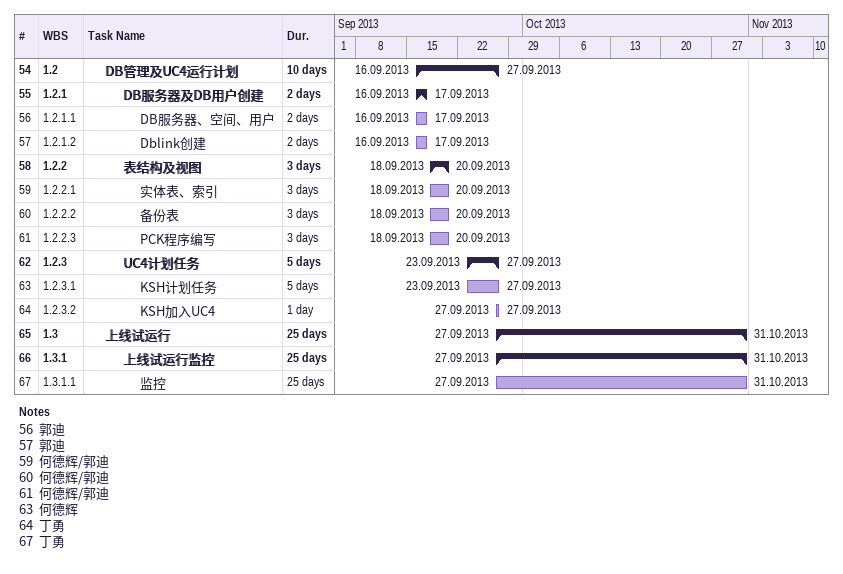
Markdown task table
| ID | WBS | Task | Duration | Start | Finish |
|---|---|---|---|---|---|
| 54 | 1.2 | **DB管理及UC4运行计划** | 10d | 2013-09-16 | 2013-09-27 |
| 55 | 1.2.1 | **DB服务器及DB用户创建** | 2d | 2013-09-16 | 2013-09-17 |
| 56 | 1.2.1.1 | DB服务器、空间、用户 | 2d | 2013-09-16 | 2013-09-17 |
| 57 | 1.2.1.2 | Dblink创建 | 2d | 2013-09-16 | 2013-09-17 |
| 58 | 1.2.2 | **表结构及视图** | 3d | 2013-09-18 | 2013-09-20 |
| 59 | 1.2.2.1 | 实体表、索引 | 3d | 2013-09-18 | 2013-09-20 |
| 60 | 1.2.2.2 | 备份表 | 3d | 2013-09-18 | 2013-09-20 |
| 61 | 1.2.2.3 | PCK程序编写 | 3d | 2013-09-18 | 2013-09-20 |
| 62 | 1.2.3 | **UC4计划任务** | 5d | 2013-09-23 | 2013-09-27 |
| 63 | 1.2.3.1 | KSH计划任务 | 5d | 2013-09-23 | 2013-09-27 |
| 64 | 1.2.3.2 | KSH加入UC4 | 1d | 2013-09-27 | 2013-09-27 |
| 65 | 1.3 | **上线试运行** | 25d | 2013-09-27 | 2013-10-31 |
| 66 | 1.3.1 | **上线试运行监控** | 25d | 2013-09-27 | 2013-10-31 |
| 67 | 1.3.1.1 | 监控 | 25d | 2013-09-27 | 2013-10-31 |

Notes
- 56: 郭迪
- 57: 郭迪
- 59: 何德辉/郭迪
- 60: 何德辉/郭迪
- 61: 何德辉/郭迪
- 63: 何德辉
- 64: 丁勇
- 67: 丁勇
